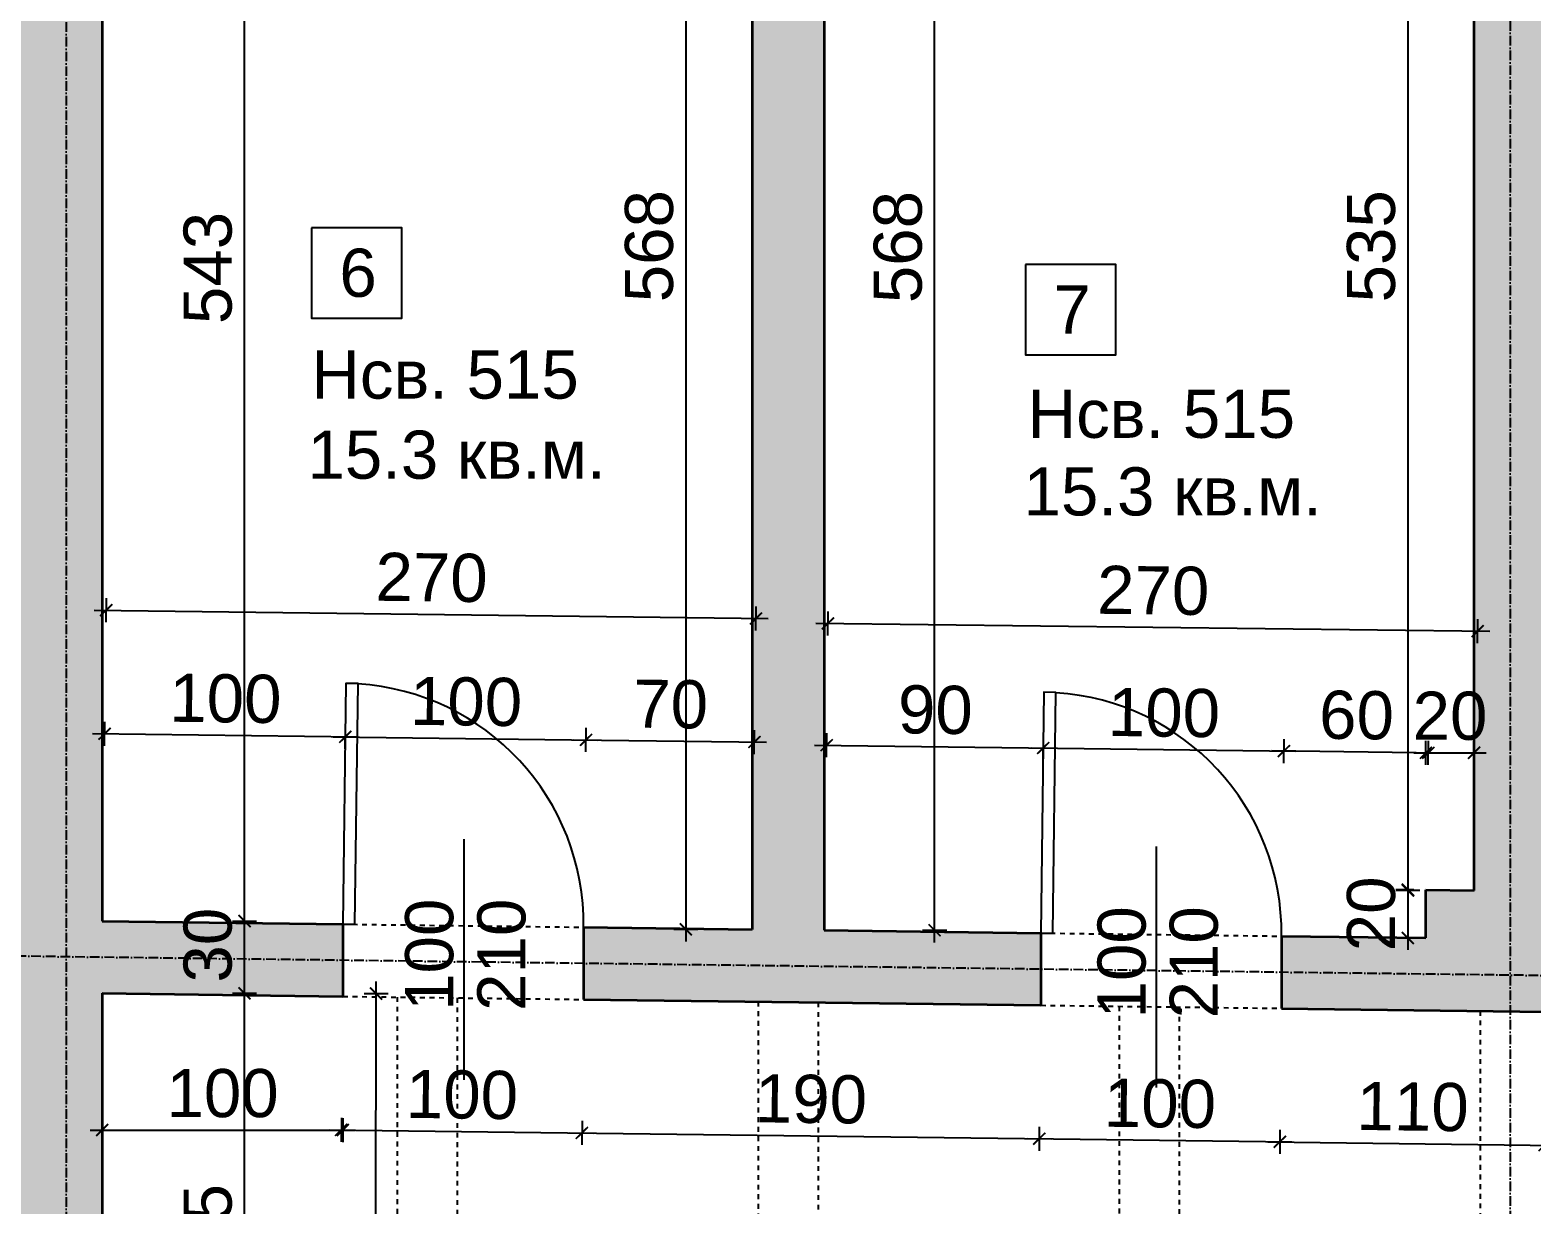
# Model space of a CAD drawing. Header units: inches. Extents: x -72385 to 39588, y -6525 to 66685.
# Drawn here: x -47170 to -46546, y 9341 to 9829 of the extents above; entities that cross this region are included whole.
import ezdxf

# ---------------------------------------------------------------- set-up
doc = ezdxf.new("R2010")
doc.units = ezdxf.units.IN
doc.header["$MEASUREMENT"] = 0
doc.linetypes.add('DashDot', pattern=[0.6, 0.4, -0.1, 0, -0.1])
doc.linetypes.add('Hidden', pattern=[0.4, 0.2, -0.2])
for name, color, linetype, lineweight in [('Врати', 251, 'Continuous', 25), ('Надписи Hсв', 252, 'Continuous', 25), ('Надписи врати', 252, 'Continuous', 25), ('Надписи коти вътрешни', 252, 'Continuous', 25), ('Надписи номера на пом.', 252, 'Continuous', 25), ('Надписи площ', 252, 'Continuous', 25), ('Оси', 252, 'DashDot', 25), ('Пунктир', 253, 'Hidden', 25), ('Разрезни линии', 7, 'Continuous', 35), ('Щрих стени', 254, 'Continuous', 25)]:
    doc.layers.add(name, color=color, linetype=linetype, lineweight=lineweight)
doc.styles.add('Arial Regular', font='arial.ttf')
doc.styles.get("Standard").update_dxf_attribs({"font": 'arial.ttf'})
doc.dimstyles.new('Annotative', dxfattribs={"dimscale": 0, "dimtxt": 20, "dimasz": 5, "dimexe": 5, "dimexo": 5, "dimgap": 5, "dimtad": 1, "dimdec": 0, "dimzin": 0, "dimdsep": 46, "dimtxsty": 'Standard', "dimblk": 'ARCHTICK', "dimcen": 5, "dimdle": 5, "dimadec": 0, "dimazin": 0, "dimtfac": 1, "dimtdec": 0, "dimtofl": 0, "dimtmove": 0, "dimatfit": 3, "dimldrblk": 'ARCHTICK', "dimfxl": 5, "dimfxlon": 1, "dimtolj": 1, "dimtzin": 0, "dimarcsym": 1})

# ---------------------------------------------------------------- blocks, each defined once
blk = doc.blocks.new('_ArchTick')
at = {"color": 0, "linetype": 'ByBlock', "const_width": 0.15}
blk.add_lwpolyline([(-0.5, -0.5), (0.5, 0.5)], dxfattribs=at)
blk = doc.blocks.new('*D1274')
at = {"layer": 'Defpoints', "color": 0, "ltscale": 50, "transparency": 16777216}
for p in [(-46868.19, 9584.73), (-47139.84, 9459.03), (-46869.84, 9455.59)]:
    blk.add_point(p, dxfattribs=at)
at = {"layer": 'Надписи коти вътрешни', "color": 0, "lineweight": -2, "ltscale": 50, "transparency": 16777216}
for p, q in [((-47138.26, 9583.17), (-47138.13, 9593.17)), ((-47143.19, 9588.24), (-46863.19, 9584.67)), ((-46868.26, 9579.73), (-46868.13, 9589.73))]:
    blk.add_line(p, q, dxfattribs=at)
at = {"layer": 'Надписи коти вътрешни', "color": 0, "lineweight": -2, "ltscale": 50, "transparency": 16777216, "xscale": 5, "yscale": 5, "zscale": 5}
for p, rotation in [((-47138.19, 9588.17), 179.2706286525478), ((-46868.19, 9584.73), 359.2706286525477)]:
    blk.add_blockref('_ArchTick', p, dxfattribs=dict(at, rotation=rotation))
at = {"layer": 'Надписи коти вътрешни', "color": 0, "ltscale": 50, "transparency": 16777216, "insert": (-47003, 9601.66), "char_height": 20, "attachment_point": 5, "rotation": 359.27063}
blk.add_mtext('\\A1;270', dxfattribs=at)
blk = doc.blocks.new('*D1275')
at = {"layer": 'Defpoints', "color": 0, "ltscale": 50, "transparency": 16777216}
for p in [(-47038.84, 9535.56), (-47139.84, 9459.03), (-47039.84, 9457.75)]:
    blk.add_point(p, dxfattribs=at)
at = {"layer": 'Надписи коти вътрешни', "color": 0, "lineweight": -2, "ltscale": 50, "transparency": 16777216}
for p, q in [((-47138.91, 9531.84), (-47138.78, 9541.84)), ((-47143.84, 9536.9), (-47033.84, 9535.5)), ((-47038.91, 9530.56), (-47038.78, 9540.56))]:
    blk.add_line(p, q, dxfattribs=at)
at = {"layer": 'Надписи коти вътрешни', "color": 0, "lineweight": -2, "ltscale": 50, "transparency": 16777216, "xscale": 5, "yscale": 5, "zscale": 5}
for p, rotation in [((-47138.84, 9536.84), 179.267843576227), ((-47038.84, 9535.56), 359.267843576227)]:
    blk.add_blockref('_ArchTick', p, dxfattribs=dict(at, rotation=rotation))
at = {"layer": 'Надписи коти вътрешни', "color": 0, "ltscale": 50, "transparency": 16777216, "insert": (-47088.65, 9551.41), "char_height": 20, "attachment_point": 5, "rotation": 359.26784}
blk.add_mtext('\\A1;100', dxfattribs=at)
blk = doc.blocks.new('*D1276')
at = {"layer": 'Defpoints', "color": 0, "ltscale": 50, "transparency": 16777216}
for p in [(-46938.85, 9534.29), (-47039.84, 9457.75), (-46939.84, 9456.48)]:
    blk.add_point(p, dxfattribs=at)
at = {"layer": 'Надписи коти вътрешни', "color": 0, "lineweight": -2, "ltscale": 50, "transparency": 16777216}
for p, q in [((-47043.85, 9535.62), (-46933.85, 9534.22)), ((-47038.91, 9530.56), (-47038.78, 9540.56)), ((-46938.91, 9529.29), (-46938.78, 9539.29))]:
    blk.add_line(p, q, dxfattribs=at)
at = {"layer": 'Надписи коти вътрешни', "color": 0, "lineweight": -2, "ltscale": 50, "transparency": 16777216, "xscale": 5, "yscale": 5, "zscale": 5}
for p, rotation in [((-47038.85, 9535.56), 179.2706286528736), ((-46938.85, 9534.29), 359.2706286528736)]:
    blk.add_blockref('_ArchTick', p, dxfattribs=dict(at, rotation=rotation))
at = {"layer": 'Надписи коти вътрешни', "color": 0, "ltscale": 50, "transparency": 16777216, "insert": (-46988.65, 9550.13), "char_height": 20, "attachment_point": 5, "rotation": 359.27063}
blk.add_mtext('\\A1;100', dxfattribs=at)
blk = doc.blocks.new('*D1277')
at = {"layer": 'Defpoints', "color": 0, "ltscale": 50, "transparency": 16777216}
for p in [(-46868.85, 9533.4), (-46939.84, 9456.48), (-46869.84, 9455.59)]:
    blk.add_point(p, dxfattribs=at)
at = {"layer": 'Надписи коти вътрешни', "color": 0, "lineweight": -2, "ltscale": 50, "transparency": 16777216}
for p, q in [((-46938.91, 9529.29), (-46938.78, 9539.29)), ((-46868.91, 9528.4), (-46868.78, 9538.4)), ((-46943.85, 9534.35), (-46863.85, 9533.33))]:
    blk.add_line(p, q, dxfattribs=at)
at = {"layer": 'Надписи коти вътрешни', "color": 0, "lineweight": -2, "ltscale": 50, "transparency": 16777216, "xscale": 5, "yscale": 5, "zscale": 5}
for p, rotation in [((-46938.85, 9534.29), 179.2706286520816), ((-46868.85, 9533.4), 359.2706286520816)]:
    blk.add_blockref('_ArchTick', p, dxfattribs=dict(at, rotation=rotation))
at = {"layer": 'Надписи коти вътрешни', "color": 0, "ltscale": 50, "transparency": 16777216, "insert": (-46903.65, 9549.05), "char_height": 20, "attachment_point": 5, "rotation": 359.27063}
blk.add_mtext('\\A1;70', dxfattribs=at)
blk = doc.blocks.new('*D1278')
at = {"layer": 'Defpoints', "color": 0, "ltscale": 50, "transparency": 16777216}
for p in [(-46748.86, 9530.94), (-46839.84, 9455.21), (-46749.84, 9454.06)]:
    blk.add_point(p, dxfattribs=at)
at = {"layer": 'Надписи коти вътрешни', "color": 0, "lineweight": -2, "ltscale": 50, "transparency": 16777216}
for p, q in [((-46838.92, 9527.08), (-46838.8, 9537.08)), ((-46748.92, 9525.94), (-46748.8, 9535.93)), ((-46843.86, 9532.14), (-46743.86, 9530.87))]:
    blk.add_line(p, q, dxfattribs=at)
at = {"layer": 'Надписи коти вътрешни', "color": 0, "lineweight": -2, "ltscale": 50, "transparency": 16777216, "xscale": 5, "yscale": 5, "zscale": 5}
for p, rotation in [((-46838.86, 9532.08), 179.2706286525462), ((-46748.86, 9530.94), 359.2706286525462)]:
    blk.add_blockref('_ArchTick', p, dxfattribs=dict(at, rotation=rotation))
at = {"layer": 'Надписи коти вътрешни', "color": 0, "ltscale": 50, "transparency": 16777216, "insert": (-46793.67, 9546.72), "char_height": 20, "attachment_point": 5, "rotation": 359.27063}
blk.add_mtext('\\A1;90', dxfattribs=at)
blk = doc.blocks.new('*D1279')
at = {"layer": 'Defpoints', "color": 0, "ltscale": 50, "transparency": 16777216}
for p in [(-46648.87, 9529.66), (-46749.84, 9454.06), (-46649.85, 9452.79)]:
    blk.add_point(p, dxfattribs=at)
at = {"layer": 'Надписи коти вътрешни', "color": 0, "lineweight": -2, "ltscale": 50, "transparency": 16777216}
for p, q in [((-46748.92, 9525.94), (-46748.8, 9535.93)), ((-46753.86, 9531), (-46643.87, 9529.6)), ((-46648.93, 9524.66), (-46648.8, 9534.66))]:
    blk.add_line(p, q, dxfattribs=at)
at = {"layer": 'Надписи коти вътрешни', "color": 0, "lineweight": -2, "ltscale": 50, "transparency": 16777216, "xscale": 5, "yscale": 5, "zscale": 5}
for p, rotation in [((-46748.86, 9530.94), 179.2706276494458), ((-46648.87, 9529.66), 359.2706276494458)]:
    blk.add_blockref('_ArchTick', p, dxfattribs=dict(at, rotation=rotation))
at = {"layer": 'Надписи коти вътрешни', "color": 0, "ltscale": 50, "transparency": 16777216, "insert": (-46698.67, 9545.51), "char_height": 20, "attachment_point": 5, "rotation": 359.27063}
blk.add_mtext('\\A1;100', dxfattribs=at)
blk = doc.blocks.new('*D1280')
at = {"layer": 'Defpoints', "color": 0, "ltscale": 50, "transparency": 16777216}
for p in [(-46648.86, 9529.66), (-46649.84, 9452.79), (-46589.84, 9452.03)]:
    blk.add_point(p, dxfattribs=at)
at = {"layer": 'Надписи коти вътрешни', "color": 0, "lineweight": -2, "ltscale": 50, "transparency": 16777216}
for p, q in [((-46583.86, 9528.83), (-46653.86, 9529.73)), ((-46648.92, 9524.66), (-46648.8, 9534.66)), ((-46588.92, 9523.9), (-46588.8, 9533.9))]:
    blk.add_line(p, q, dxfattribs=at)
at = {"layer": 'Надписи коти вътрешни', "color": 0, "lineweight": -2, "ltscale": 50, "transparency": 16777216, "xscale": 5, "yscale": 5, "zscale": 5}
for p, rotation in [((-46648.86, 9529.66), 179.2706286525496), ((-46588.86, 9528.9), 359.2706286525496)]:
    blk.add_blockref('_ArchTick', p, dxfattribs=dict(at, rotation=rotation))
at = {"layer": 'Надписи коти вътрешни', "color": 0, "ltscale": 50, "transparency": 16777216, "insert": (-46618.67, 9544.49), "char_height": 20, "attachment_point": 5, "rotation": 359.27063}
blk.add_mtext('\\A1;60', dxfattribs=at)
blk = doc.blocks.new('*D1281')
at = {"layer": 'Defpoints', "color": 0, "ltscale": 50, "transparency": 16777216}
for p in [(-46569.84, 9528.97), (-46589.84, 9472.03), (-46569.84, 9471.77)]:
    blk.add_point(p, dxfattribs=at)
at = {"layer": 'Надписи коти вътрешни', "color": 0, "lineweight": -2, "ltscale": 50, "transparency": 16777216}
for p, q in [((-46589.84, 9523.97), (-46589.84, 9533.97)), ((-46569.84, 9523.97), (-46569.84, 9533.97)), ((-46594.84, 9528.97), (-46564.84, 9528.97))]:
    blk.add_line(p, q, dxfattribs=at)
at = {"layer": 'Надписи коти вътрешни', "color": 0, "lineweight": -2, "ltscale": 50, "transparency": 16777216, "xscale": 5, "yscale": 5, "zscale": 5, "rotation": 180}
blk.add_blockref('_ArchTick', (-46589.84, 9528.97), dxfattribs=at)
at = {"layer": 'Надписи коти вътрешни', "color": 0, "lineweight": -2, "ltscale": 50, "transparency": 16777216, "xscale": 5, "yscale": 5, "zscale": 5}
blk.add_blockref('_ArchTick', (-46569.84, 9528.97), dxfattribs=at)
at = {"layer": 'Надписи коти вътрешни', "color": 0, "ltscale": 50, "transparency": 16777216, "insert": (-46579.84, 9544.18), "char_height": 20, "attachment_point": 5}
blk.add_mtext('\\A1;20', dxfattribs=at)
blk = doc.blocks.new('*D1283')
at = {"layer": 'Defpoints', "color": 0, "ltscale": 50, "transparency": 16777216}
for p in [(-46568.34, 9579.47), (-46839.84, 9455.21), (-46569.84, 9452.03)]:
    blk.add_point(p, dxfattribs=at)
at = {"layer": 'Надписи коти вътрешни', "color": 0, "lineweight": -2, "ltscale": 50, "transparency": 16777216}
for p, q in [((-46838.39, 9577.65), (-46838.28, 9587.65)), ((-46843.34, 9582.71), (-46563.34, 9579.41)), ((-46568.39, 9574.47), (-46568.28, 9584.47))]:
    blk.add_line(p, q, dxfattribs=at)
at = {"layer": 'Надписи коти вътрешни', "color": 0, "lineweight": -2, "ltscale": 50, "transparency": 16777216, "xscale": 5, "yscale": 5, "zscale": 5}
for p, rotation in [((-46838.34, 9582.65), 179.324760702225), ((-46568.34, 9579.47), 359.324760702225)]:
    blk.add_blockref('_ArchTick', p, dxfattribs=dict(at, rotation=rotation))
at = {"layer": 'Надписи коти вътрешни', "color": 0, "ltscale": 50, "transparency": 16777216, "insert": (-46703.16, 9596.27), "char_height": 20, "attachment_point": 5, "rotation": 359.32476}
blk.add_mtext('\\A1;270', dxfattribs=at)
blk = doc.blocks.new('*D8092')
at = {"layer": 'Defpoints', "color": 0, "ltscale": 50, "transparency": 16777216}
for p in [(-47139.84, 10001.57), (-47080.71, 10001.57), (-47139.84, 9459.03)]:
    blk.add_point(p, dxfattribs=at)
at = {"layer": 'Надписи коти вътрешни', "color": 0, "lineweight": -2, "ltscale": 50, "transparency": 16777216}
for p, q in [((-47080.71, 9454.03), (-47080.71, 10006.57)), ((-47085.71, 10001.57), (-47075.71, 10001.57)), ((-47085.71, 9459.03), (-47075.71, 9459.03))]:
    blk.add_line(p, q, dxfattribs=at)
at = {"layer": 'Надписи коти вътрешни', "color": 0, "lineweight": -2, "ltscale": 50, "transparency": 16777216, "xscale": 5, "yscale": 5, "zscale": 5}
for p, rotation in [((-47080.71, 10001.57), 90), ((-47080.71, 9459.03), 270)]:
    blk.add_blockref('_ArchTick', p, dxfattribs=dict(at, rotation=rotation))
at = {"layer": 'Надписи коти вътрешни', "color": 0, "ltscale": 50, "transparency": 16777216, "insert": (-47095.92, 9730.3), "char_height": 20, "attachment_point": 5, "rotation": 90}
blk.add_mtext('\\A1;543', dxfattribs=at)
blk = doc.blocks.new('*D1284')
at = {"layer": 'Defpoints', "color": 0, "ltscale": 50, "transparency": 16777216}
for p in [(-46869.84, 10023.14), (-46897.34, 9455.59), (-46869.84, 9455.59)]:
    blk.add_point(p, dxfattribs=at)
at = {"layer": 'Надписи коти вътрешни', "color": 0, "lineweight": -2, "ltscale": 50, "transparency": 16777216}
for p, q in [((-46892.34, 10023.14), (-46902.34, 10023.14)), ((-46897.34, 10028.14), (-46897.34, 9450.59)), ((-46892.34, 9455.59), (-46902.34, 9455.59))]:
    blk.add_line(p, q, dxfattribs=at)
at = {"layer": 'Надписи коти вътрешни', "color": 0, "lineweight": -2, "ltscale": 50, "transparency": 16777216, "xscale": 5, "yscale": 5, "zscale": 5}
for p, rotation in [((-46897.34, 10023.14), 90), ((-46897.34, 9455.59), 270)]:
    blk.add_blockref('_ArchTick', p, dxfattribs=dict(at, rotation=rotation))
at = {"layer": 'Надписи коти вътрешни', "color": 0, "ltscale": 50, "transparency": 16777216, "insert": (-46912.55, 9739.36), "char_height": 20, "attachment_point": 5, "rotation": 90}
blk.add_mtext('\\A1;568', dxfattribs=at)
blk = doc.blocks.new('*D1285')
at = {"layer": 'Defpoints', "color": 0, "ltscale": 50, "transparency": 16777216}
for p in [(-46839.84, 10022.75), (-46793.97, 10022.75), (-46839.84, 9455.21)]:
    blk.add_point(p, dxfattribs=at)
at = {"layer": 'Надписи коти вътрешни', "color": 0, "lineweight": -2, "ltscale": 50, "transparency": 16777216}
for p, q in [((-46798.97, 10022.75), (-46788.97, 10022.75)), ((-46793.97, 9450.21), (-46793.97, 10027.75)), ((-46798.97, 9455.21), (-46788.97, 9455.21))]:
    blk.add_line(p, q, dxfattribs=at)
at = {"layer": 'Надписи коти вътрешни', "color": 0, "lineweight": -2, "ltscale": 50, "transparency": 16777216, "xscale": 5, "yscale": 5, "zscale": 5}
for p, rotation in [((-46793.97, 10022.75), 90), ((-46793.97, 9455.21), 270)]:
    blk.add_blockref('_ArchTick', p, dxfattribs=dict(at, rotation=rotation))
at = {"layer": 'Надписи коти вътрешни', "color": 0, "ltscale": 50, "transparency": 16777216, "insert": (-46809.18, 9738.98), "char_height": 20, "attachment_point": 5, "rotation": 90}
blk.add_mtext('\\A1;568', dxfattribs=at)
blk = doc.blocks.new('*D1286')
at = {"layer": 'Defpoints', "color": 0, "ltscale": 50, "transparency": 16777216}
for p in [(-46571.09, 10006.83), (-46597.34, 9471.77), (-46569.84, 9471.77)]:
    blk.add_point(p, dxfattribs=at)
at = {"layer": 'Надписи коти вътрешни', "color": 0, "lineweight": -2, "ltscale": 50, "transparency": 16777216}
for p, q in [((-46597.34, 10011.83), (-46597.34, 9466.77)), ((-46592.34, 10006.83), (-46602.34, 10006.83)), ((-46592.34, 9471.77), (-46602.34, 9471.77))]:
    blk.add_line(p, q, dxfattribs=at)
at = {"layer": 'Надписи коти вътрешни', "color": 0, "lineweight": -2, "ltscale": 50, "transparency": 16777216, "xscale": 5, "yscale": 5, "zscale": 5}
for p, rotation in [((-46597.34, 10006.83), 90), ((-46597.34, 9471.77), 270)]:
    blk.add_blockref('_ArchTick', p, dxfattribs=dict(at, rotation=rotation))
at = {"layer": 'Надписи коти вътрешни', "color": 0, "ltscale": 50, "transparency": 16777216, "insert": (-46612.56, 9739.3), "char_height": 20, "attachment_point": 5, "rotation": 90}
blk.add_mtext('\\A1;535', dxfattribs=at)
blk = doc.blocks.new('*D1282')
at = {"layer": 'Defpoints', "color": 0, "ltscale": 50, "transparency": 16777216}
for p in [(-46589.84, 9472.03), (-46597.34, 9452.03), (-46589.84, 9452.03)]:
    blk.add_point(p, dxfattribs=at)
at = {"layer": 'Надписи коти вътрешни', "color": 0, "lineweight": -2, "ltscale": 50, "transparency": 16777216}
for p, q in [((-46597.34, 9477.03), (-46597.34, 9447.03)), ((-46594.84, 9472.03), (-46602.34, 9472.03)), ((-46594.84, 9452.03), (-46602.34, 9452.03))]:
    blk.add_line(p, q, dxfattribs=at)
at = {"layer": 'Надписи коти вътрешни', "color": 0, "lineweight": -2, "ltscale": 50, "transparency": 16777216, "xscale": 5, "yscale": 5, "zscale": 5}
for p, rotation in [((-46597.34, 9472.03), 90), ((-46597.34, 9452.03), 270)]:
    blk.add_blockref('_ArchTick', p, dxfattribs=dict(at, rotation=rotation))
at = {"layer": 'Надписи коти вътрешни', "color": 0, "ltscale": 50, "transparency": 16777216, "insert": (-46612.55, 9462.03), "char_height": 20, "attachment_point": 5, "rotation": 90}
blk.add_mtext('\\A1;20', dxfattribs=at)
blk = doc.blocks.new('*D8104')
at = {"layer": 'Defpoints', "color": 0, "ltscale": 50, "transparency": 16777216}
for p in [(-47139.84, 9429.03), (-47080.71, 9429.03), (-47139.84, 9224.01)]:
    blk.add_point(p, dxfattribs=at)
at = {"layer": 'Надписи коти вътрешни', "color": 0, "lineweight": -2, "ltscale": 50, "transparency": 16777216}
for p, q in [((-47080.71, 9219.01), (-47080.71, 9434.03)), ((-47085.71, 9429.03), (-47075.71, 9429.03)), ((-47085.71, 9224.01), (-47075.71, 9224.01))]:
    blk.add_line(p, q, dxfattribs=at)
at = {"layer": 'Надписи коти вътрешни', "color": 0, "lineweight": -2, "ltscale": 50, "transparency": 16777216, "xscale": 5, "yscale": 5, "zscale": 5}
for p, rotation in [((-47080.71, 9429.03), 90), ((-47080.71, 9224.01), 270)]:
    blk.add_blockref('_ArchTick', p, dxfattribs=dict(at, rotation=rotation))
at = {"layer": 'Надписи коти вътрешни', "color": 0, "ltscale": 50, "transparency": 16777216, "insert": (-47095.92, 9326.52), "char_height": 20, "attachment_point": 5, "rotation": 90}
blk.add_mtext('\\A1;205', dxfattribs=at)
blk = doc.blocks.new('*D1366')
at = {"layer": 'Defpoints', "color": 0, "ltscale": 50, "transparency": 16777216}
for p in [(-47139.84, 9429.03), (-47039.84, 9427.75), (-47039.84, 9372.25)]:
    blk.add_point(p, dxfattribs=at)
at = {"layer": 'Надписи коти вътрешни', "color": 0, "lineweight": -2, "ltscale": 50, "transparency": 16777216}
for p, q in [((-47139.84, 9377.25), (-47139.84, 9367.25)), ((-47039.84, 9377.25), (-47039.84, 9367.25)), ((-47144.84, 9372.25), (-47034.84, 9372.25))]:
    blk.add_line(p, q, dxfattribs=at)
at = {"layer": 'Надписи коти вътрешни', "color": 0, "lineweight": -2, "ltscale": 50, "transparency": 16777216, "xscale": 5, "yscale": 5, "zscale": 5, "rotation": 180}
blk.add_blockref('_ArchTick', (-47139.84, 9372.25), dxfattribs=at)
at = {"layer": 'Надписи коти вътрешни', "color": 0, "lineweight": -2, "ltscale": 50, "transparency": 16777216, "xscale": 5, "yscale": 5, "zscale": 5}
blk.add_blockref('_ArchTick', (-47039.84, 9372.25), dxfattribs=at)
at = {"layer": 'Надписи коти вътрешни', "color": 0, "ltscale": 50, "transparency": 16777216, "insert": (-47089.84, 9387.46), "char_height": 20, "attachment_point": 5}
blk.add_mtext('\\A1;100', dxfattribs=at)
blk = doc.blocks.new('*D1367')
at = {"layer": 'Defpoints', "color": 0, "ltscale": 50, "transparency": 16777216}
for p in [(-47039.84, 9427.75), (-46939.84, 9426.48), (-46940.54, 9371.05)]:
    blk.add_point(p, dxfattribs=at)
at = {"layer": 'Надписи коти вътрешни', "color": 0, "lineweight": -2, "ltscale": 50, "transparency": 16777216}
for p, q in [((-47040.48, 9377.32), (-47040.61, 9367.32)), ((-46940.48, 9376.05), (-46940.61, 9366.05)), ((-47045.54, 9372.38), (-46935.54, 9370.98))]:
    blk.add_line(p, q, dxfattribs=at)
at = {"layer": 'Надписи коти вътрешни', "color": 0, "lineweight": -2, "ltscale": 50, "transparency": 16777216, "xscale": 5, "yscale": 5, "zscale": 5}
for p, rotation in [((-47040.54, 9372.32), 179.2706286525463), ((-46940.54, 9371.05), 359.2706286525462)]:
    blk.add_blockref('_ArchTick', p, dxfattribs=dict(at, rotation=rotation))
at = {"layer": 'Надписи коти вътрешни', "color": 0, "ltscale": 50, "transparency": 16777216, "insert": (-46990.35, 9386.89), "char_height": 20, "attachment_point": 5, "rotation": 359.27063}
blk.add_mtext('\\A1;100', dxfattribs=at)
blk = doc.blocks.new('*D1368')
at = {"layer": 'Defpoints', "color": 0, "ltscale": 50, "transparency": 16777216}
for p in [(-46939.84, 9426.48), (-46749.84, 9424.06), (-46750.54, 9368.63)]:
    blk.add_point(p, dxfattribs=at)
at = {"layer": 'Надписи коти вътрешни', "color": 0, "lineweight": -2, "ltscale": 50, "transparency": 16777216}
for p, q in [((-46940.48, 9376.05), (-46940.61, 9366.05)), ((-46750.48, 9373.63), (-46750.61, 9363.63)), ((-46945.54, 9371.11), (-46745.54, 9368.57))]:
    blk.add_line(p, q, dxfattribs=at)
at = {"layer": 'Надписи коти вътрешни', "color": 0, "lineweight": -2, "ltscale": 50, "transparency": 16777216, "xscale": 5, "yscale": 5, "zscale": 5}
for p, rotation in [((-46940.54, 9371.05), 179.2706286525463), ((-46750.54, 9368.63), 359.2706286525462)]:
    blk.add_blockref('_ArchTick', p, dxfattribs=dict(at, rotation=rotation))
at = {"layer": 'Надписи коти вътрешни', "color": 0, "ltscale": 50, "transparency": 16777216, "insert": (-46845.35, 9385.05), "char_height": 20, "attachment_point": 5, "rotation": 359.27063}
blk.add_mtext('\\A1;190', dxfattribs=at)
blk = doc.blocks.new('*D1377')
at = {"layer": 'Defpoints', "color": 0, "ltscale": 50, "transparency": 16777216}
for p in [(-46749.84, 9424.06), (-46649.84, 9422.79), (-46650.54, 9367.36)]:
    blk.add_point(p, dxfattribs=at)
at = {"layer": 'Надписи коти вътрешни', "color": 0, "lineweight": -2, "ltscale": 50, "transparency": 16777216}
for p, q in [((-46750.48, 9373.63), (-46750.61, 9363.63)), ((-46755.54, 9368.69), (-46645.54, 9367.29)), ((-46650.48, 9372.36), (-46650.61, 9362.36))]:
    blk.add_line(p, q, dxfattribs=at)
at = {"layer": 'Надписи коти вътрешни', "color": 0, "lineweight": -2, "ltscale": 50, "transparency": 16777216, "xscale": 5, "yscale": 5, "zscale": 5}
for p, rotation in [((-46750.54, 9368.63), 179.2706286525483), ((-46650.54, 9367.36), 359.2706286525483)]:
    blk.add_blockref('_ArchTick', p, dxfattribs=dict(at, rotation=rotation))
at = {"layer": 'Надписи коти вътрешни', "color": 0, "ltscale": 50, "transparency": 16777216, "insert": (-46700.35, 9383.2), "char_height": 20, "attachment_point": 5, "rotation": 359.27063}
blk.add_mtext('\\A1;100', dxfattribs=at)
blk = doc.blocks.new('*D1378')
at = {"layer": 'Defpoints', "color": 0, "ltscale": 50, "transparency": 16777216}
for p in [(-46649.84, 9422.79), (-46539.84, 9421.39), (-46540.54, 9365.96)]:
    blk.add_point(p, dxfattribs=at)
at = {"layer": 'Надписи коти вътрешни', "color": 0, "lineweight": -2, "ltscale": 50, "transparency": 16777216}
for p, q in [((-46655.54, 9367.42), (-46535.54, 9365.89)), ((-46650.48, 9372.36), (-46650.61, 9362.36)), ((-46540.48, 9370.96), (-46540.61, 9360.96))]:
    blk.add_line(p, q, dxfattribs=at)
at = {"layer": 'Надписи коти вътрешни', "color": 0, "lineweight": -2, "ltscale": 50, "transparency": 16777216, "xscale": 5, "yscale": 5, "zscale": 5}
for p, rotation in [((-46650.54, 9367.36), 179.2706286525482), ((-46540.54, 9365.96), 359.2706286525482)]:
    blk.add_blockref('_ArchTick', p, dxfattribs=dict(at, rotation=rotation))
at = {"layer": 'Надписи коти вътрешни', "color": 0, "ltscale": 50, "transparency": 16777216, "insert": (-46595.35, 9381.87), "char_height": 20, "attachment_point": 5, "rotation": 359.27063}
blk.add_mtext('\\A1;110', dxfattribs=at)
blk = doc.blocks.new('*D1370')
at = {"layer": 'Defpoints', "color": 0, "ltscale": 50, "transparency": 16777216}
for p in [(-47139.84, 9429.03), (-47026.03, 9428.94), (-47140.25, 8858.98)]:
    blk.add_point(p, dxfattribs=at)
at = {"layer": 'Надписи коти вътрешни', "color": 0, "lineweight": -2, "ltscale": 50, "transparency": 16777216}
for p, q in [((-47026.44, 8853.9), (-47026.03, 9433.94)), ((-47031.03, 9428.95), (-47021.03, 9428.94)), ((-47031.44, 8858.91), (-47021.44, 8858.9))]:
    blk.add_line(p, q, dxfattribs=at)
at = {"layer": 'Надписи коти вътрешни', "color": 0, "lineweight": -2, "ltscale": 50, "transparency": 16777216, "xscale": 5, "yscale": 5, "zscale": 5}
for p, rotation in [((-47026.03, 9428.94), 89.9589558169174), ((-47026.44, 8858.9), 269.9589558169174)]:
    blk.add_blockref('_ArchTick', p, dxfattribs=dict(at, rotation=rotation))
at = {"layer": 'Надписи коти вътрешни', "color": 0, "ltscale": 50, "transparency": 16777216, "insert": (-47041.44, 9143.93), "char_height": 20, "attachment_point": 5, "rotation": 89.95896}
blk.add_mtext('\\A1;570', dxfattribs=at)
blk = doc.blocks.new('*D8091')
at = {"layer": 'Defpoints', "color": 0, "ltscale": 10, "transparency": 16777216}
for p in [(-47139.84, 9459.03), (-47080.71, 9459.03), (-47139.84, 9429.03)]:
    blk.add_point(p, dxfattribs=at)
at = {"layer": 'Надписи коти вътрешни', "color": 0, "lineweight": -2, "ltscale": 10, "transparency": 16777216}
for p, q in [((-47080.71, 9424.03), (-47080.71, 9464.03)), ((-47085.71, 9459.03), (-47075.71, 9459.03)), ((-47085.71, 9429.03), (-47075.71, 9429.03))]:
    blk.add_line(p, q, dxfattribs=at)
at = {"layer": 'Надписи коти вътрешни', "color": 0, "lineweight": -2, "ltscale": 10, "transparency": 16777216, "xscale": 5, "yscale": 5, "zscale": 5}
for p, rotation in [((-47080.71, 9459.03), 90), ((-47080.71, 9429.03), 270)]:
    blk.add_blockref('_ArchTick', p, dxfattribs=dict(at, rotation=rotation))
at = {"layer": 'Надписи коти вътрешни', "color": 0, "ltscale": 10, "transparency": 16777216, "insert": (-47095.92, 9449.03), "char_height": 20, "attachment_point": 5, "rotation": 90}
blk.add_mtext('\\A1;30', dxfattribs=at)

msp = doc.modelspace()

# ---------------------------------------------------------------- hatches: boundary and pattern name
at = {"layer": 'Щрих стени', "ltscale": 10}
h = msp.add_hatch(color=256, dxfattribs=at)
h.dxf.hatch_style = 1
h.paths.add_polyline_path([(-47039.84, 9457.75), (-47139.84, 9459.03), (-47139.84, 10001.57), (-47137.34, 10001.54), (-47137.34, 10061.54), (-47202.34, 10062.37), (-47202.34, 9224.8), (-47139.84, 9224.01), (-47139.84, 9429.03), (-47039.84, 9427.75)])
h.paths.add_polyline_path([(-46749.84, 9454.06), (-46839.84, 9455.21), (-46839.84, 10022.75), (-46837.34, 10022.72), (-46837.34, 10057.73), (-46872.34, 10058.17), (-46872.34, 10023.17), (-46869.84, 10023.14), (-46869.84, 9455.59), (-46939.84, 9456.48), (-46939.84, 9426.48), (-46749.84, 9424.06)])
h.paths.add_polyline_path([(-46539.84, 10006.43), (-46537.34, 10006.4), (-46537.34, 10073.91), (-46572.34, 10074.35), (-46572.34, 10006.85), (-46569.84, 10006.82), (-46569.84, 9471.77), (-46589.84, 9472.03), (-46589.84, 9452.03), (-46649.84, 9452.79), (-46649.84, 9422.79), (-46539.84, 9421.39)])
h.paths.add_polyline_path([(-46339.84, 9448.84), (-46349.84, 9448.97), (-46349.84, 9814), (-46159.84, 9811.58), (-46159.84, 9446.55), (-46179.84, 9446.81), (-46179.84, 9416.8), (-46129.84, 9416.17), (-46129.84, 9841.2), (-46379.84, 9844.38), (-46379.84, 9419.35), (-46339.84, 9418.84)])
h.paths.add_polyline_path([(-46349.84, 10071.52), (-46379.84, 10071.9), (-46379.84, 10004.4), (-46349.84, 10004.02)])
h.paths.add_polyline_path([(-46129.84, 10068.72), (-46159.84, 10069.1), (-46159.84, 10001.6), (-46129.84, 10001.21)])
h.paths.add_polyline_path([(-45937.34, 10066.27), (-45972.34, 10066.72), (-45972.34, 9999.21), (-45969.84, 9999.18), (-45969.84, 9414.13), (-45909.84, 9413.37), (-45909.84, 9443.37), (-45919.84, 9443.5), (-45919.84, 9463.5), (-45939.84, 9463.75), (-45939.84, 9563.76), (-45909.84, 9563.38), (-45909.84, 9578.38), (-45939.84, 9578.76), (-45939.84, 9668.77), (-45804.84, 9667.05), (-45804.84, 9577.04), (-45809.84, 9577.11), (-45809.84, 9562.11), (-45804.84, 9562.04), (-45804.84, 9442.03), (-45809.84, 9442.1), (-45809.84, 9412.09), (-45779.84, 9411.71), (-45779.84, 9441.71), (-45789.84, 9441.84), (-45789.84, 9666.86), (-45779.84, 9666.73), (-45779.84, 9681.73), (-45939.84, 9683.77), (-45939.84, 9998.8), (-45937.34, 9998.76)])
h.paths.add_polyline_path([(-45549.84, 9438.79), (-45639.84, 9439.93), (-45639.84, 10007.48), (-45637.34, 10007.45), (-45637.34, 10042.45), (-45672.34, 10042.89), (-45672.34, 10007.89), (-45669.84, 10007.86), (-45669.84, 9680.33), (-45679.84, 9680.46), (-45679.84, 9665.46), (-45669.84, 9665.33), (-45669.84, 9440.31), (-45679.84, 9440.44), (-45679.84, 9410.44), (-45549.84, 9408.78)])
h.paths.add_polyline_path([(-45339.84, 8798.56), (-45319.84, 8798.31), (-45319.84, 8828.31), (-45339.84, 8828.56), (-45339.84, 9036.08), (-45369.84, 9036.46), (-45369.84, 8846.45), (-45389.84, 8846.7), (-45389.84, 8836.7), (-45449.84, 8837.46), (-45449.84, 8807.46), (-45369.84, 8806.44), (-45369.84, 8736.44), (-45429.84, 8737.2), (-45429.84, 8607.19), (-45369.84, 8606.43), (-45369.84, 8263.9), (-45372.34, 8203.93), (-45337.34, 8203.48), (-45337.34, 8263.49), (-45339.84, 8263.52)])
h.paths.add_polyline_path([(-45549.84, 8838.74), (-46049.84, 8845.1), (-46049.84, 8815.1), (-45972.34, 8814.11), (-45972.34, 8804.11), (-45937.34, 8803.67), (-45937.34, 8813.67), (-45669.84, 8810.26), (-45669.84, 8252.72), (-45672.34, 8207.75), (-45637.34, 8207.3), (-45637.34, 8252.3), (-45639.84, 8252.34), (-45639.84, 8809.88), (-45549.84, 8808.74)])
h.paths.add_polyline_path([(-46149.84, 8846.38), (-46649.84, 8852.74), (-46649.84, 8822.74), (-46592.34, 8822.01), (-46592.34, 8792), (-46537.34, 8791.3), (-46537.34, 8821.31), (-46149.84, 8816.37)])
h.paths.add_polyline_path([(-46749.84, 8854.01), (-46949.84, 8856.56), (-46949.84, 8826.56), (-46869.84, 8825.54), (-46869.84, 8267.99), (-46872.34, 8223.02), (-46837.34, 8222.58), (-46837.34, 8267.58), (-46839.84, 8267.61), (-46839.84, 8825.16), (-46749.84, 8824.01)])
h.paths.add_polyline_path([(-47049.84, 8857.83), (-47119.84, 8858.72), (-47119.84, 8868.73), (-47139.84, 8868.98), (-47139.84, 9064), (-47202.34, 9064.79), (-47202.34, 8849.77), (-47212.34, 8849.9), (-47212.34, 8829.9), (-47202.34, 8829.77), (-47202.34, 8227.22), (-47137.34, 8226.4), (-47137.34, 8286.4), (-47139.84, 8286.43), (-47139.84, 8828.98), (-47049.84, 8827.83)])
h.paths.add_polyline_path([(-46537.34, 8263.76), (-46572.34, 8264.21), (-46572.34, 8219.2), (-46537.34, 8218.76)])
h.paths.add_polyline_path([(-46237.34, 8299.95), (-46272.34, 8300.39), (-46272.34, 8215.38), (-46237.34, 8214.94)])
h.paths.add_polyline_path([(-45937.34, 8256.12), (-45972.34, 8256.57), (-45972.34, 8211.56), (-45937.34, 8211.12)], flags=17)

# ---------------------------------------------------------------- linework, layer by layer
at = {"layer": 'Врати', "ltscale": 50}
for points in [[(-47039.84, 9457.75), (-47034.84, 9457.69), (-47033.56, 9557.68), (-47038.56, 9557.74)], [(-46749.84, 9454.06), (-46744.84, 9454), (-46743.56, 9553.99), (-46748.56, 9554.05)]]:
    msp.add_lwpolyline(points, close=True, dxfattribs=at)
for centre in [(-47039.84, 9457.75), (-46749.84, 9454.06)]:
    msp.add_arc(centre, 100, 359.27063, 86.40464, dxfattribs=at)
at = {"layer": 'Надписи врати', "ltscale": 50}
for p, q in [((-46989.48, 9393.08), (-46989.48, 9493.08)), ((-46701.79, 9389.95), (-46701.79, 9489.95))]:
    msp.add_line(p, q, dxfattribs=at)
at = {"layer": 'Надписи номера на пом.', "ltscale": 50}
for points in [[(-47052.92, 9747.01), (-47052.92, 9709.51), (-47015.42, 9709.51), (-47015.42, 9747.01)], [(-46756.25, 9731.73), (-46756.25, 9694.23), (-46718.75, 9694.23), (-46718.75, 9731.73)]]:
    msp.add_lwpolyline(points, close=True, dxfattribs=at)
at = {"layer": 'Оси', "ltscale": 10}
for p, q in [((-46554.84, 10436.66), (-46554.84, 7836.45)), ((-39839.84, 9351.09), (-52699.84, 9514.81))]:
    msp.add_line(p, q, dxfattribs=at)
msp.add_lwpolyline([(-47134.84, 10444.04), (-47134.84, 10423.79), (-47154.84, 10424.04), (-47154.84, 7864.34), (-47134.84, 7864.09), (-47134.84, 7843.83)], dxfattribs=at)
at = {"layer": 'Пунктир', "ltscale": 10}
for p, q in [((-47039.84, 9457.75), (-46939.85, 9456.48)), ((-46749.84, 9454.06), (-46649.85, 9452.79)), ((-47039.84, 9427.75), (-46939.84, 9426.48)), ((-47017.34, 9427.47), (-47017.34, 8857.42)), ((-46992.34, 9427.15), (-46992.34, 8857.1)), ((-46867.34, 9425.56), (-46867.34, 8855.51)), ((-46842.34, 9425.24), (-46842.34, 8855.19)), ((-46749.84, 9424.06), (-46649.84, 9422.79)), ((-46717.34, 9423.65), (-46717.34, 8853.6)), ((-46692.34, 9423.33), (-46692.34, 8853.28)), ((-46567.34, 9421.74), (-46567.34, 8851.69))]:
    msp.add_line(p, q, dxfattribs=at)
at = {"layer": 'Разрезни линии', "ltscale": 50}
for p, q in [((-46869.84, 10023.14), (-46869.84, 9455.59)), ((-46839.84, 10022.75), (-46839.84, 9455.21)), ((-46569.84, 9471.77), (-46569.84, 10006.82)), ((-47139.84, 10001.57), (-47139.84, 9459.03)), ((-46589.84, 9472.03), (-46569.84, 9471.77)), ((-46589.84, 9452.03), (-46589.84, 9472.03)), ((-47139.84, 9459.03), (-47039.84, 9457.75)), ((-47039.84, 9457.75), (-47039.84, 9427.75)), ((-46939.84, 9456.48), (-46869.84, 9455.59)), ((-46939.84, 9456.48), (-46939.84, 9426.48)), ((-46839.84, 9455.21), (-46749.84, 9454.06)), ((-46749.84, 9454.06), (-46749.84, 9424.06)), ((-46649.84, 9452.79), (-46589.84, 9452.03)), ((-46649.84, 9452.79), (-46649.84, 9422.79)), ((-47139.84, 9429.03), (-47039.84, 9427.75)), ((-47139.84, 9429.03), (-47139.84, 9224.01)), ((-46939.84, 9426.48), (-46749.84, 9424.06)), ((-46649.84, 9422.79), (-46539.84, 9421.39))]:
    msp.add_line(p, q, dxfattribs=at)

# ---------------------------------------------------------------- texts
at = {"layer": 'Надписи Hсв', "ltscale": 100, "char_height": 20, "width": 180.4891, "attachment_point": 1, "style": 'Arial Regular'}
for insert in [(-47052.95, 9696.03), (-46755.34, 9679.74)]:
    msp.add_mtext('\\pxt8;Hсв. 515', dxfattribs=dict(at, insert=insert))
at = {"layer": 'Надписи врати', "ltscale": 100, "char_height": 20, "width": 180.4891, "attachment_point": 1, "rotation": 90, "style": 'Arial Regular'}
for s, insert in [('100', (-47013.99, 9421.74)), ('210', (-46983.99, 9421.74)), ('100', (-46726.31, 9418.61)), ('210', (-46696.31, 9418.61))]:
    msp.add_mtext(s, dxfattribs=dict(at, insert=insert))
at = {"layer": 'Надписи номера на пом.', "ltscale": 100, "char_height": 20, "width": 180.4891, "attachment_point": 1, "style": 'Arial Regular'}
for s, insert in [('\\pxqc;6', (-47123.77, 9738.32)), ('\\pxqc;7', (-46827.11, 9723.04))]:
    msp.add_mtext(s, dxfattribs=dict(at, insert=insert))
at = {"layer": 'Надписи площ', "ltscale": 100, "char_height": 20, "width": 180.4891, "attachment_point": 1, "style": 'Arial Regular'}
for insert in [(-47054.58, 9662.76), (-46757.03, 9647.51)]:
    msp.add_mtext('15.3 кв.м.', dxfattribs=dict(at, insert=insert))

# ---------------------------------------------------------------- dimensions: what is measured, and where the dimension line sits
at = {"layer": 'Надписи коти вътрешни', "ltscale": 50}
for base, p1, p2, picture, middle in [((-46897.34, 9455.59), (-46869.84, 10023.14), (-46869.84, 9455.59), '*D1284', (-46912.55, 9739.36)), ((-46793.97, 10022.75), (-46839.84, 9455.21), (-46839.84, 10022.75), '*D1285', (-46809.18, 9738.98)), ((-46597.34, 9471.77), (-46571.09, 10006.83), (-46569.84, 9471.77), '*D1286', (-46612.56, 9739.3)), ((-47080.71, 10001.57), (-47139.84, 9459.03), (-47139.84, 10001.57), '*D8092', (-47095.92, 9730.3)), ((-47080.71, 9429.03), (-47139.84, 9224.01), (-47139.84, 9429.03), '*D8104', (-47095.92, 9326.52))]:
    dim = msp.add_linear_dim(base=base, p1=p1, p2=p2, angle=90, dimstyle='Annotative', override={"dimscale": 0, "dimtix": 0, "dimtofl": 0, "dimtmove": 0, "dimatfit": 3}, dxfattribs=at)
    dim.commit()
    dim.dimension.update_dxf_attribs({"geometry": picture, "text_midpoint": middle})
for p1, p2, distance, picture, middle in [((-47139.84, 9459.03), (-46869.84, 9455.59), 129.15, '*D1274', (-47003, 9601.66)), ((-46839.84, 9455.21), (-46569.84, 9452.03), 127.45, '*D1283', (-46703.16, 9596.27)), ((-47139.84, 9459.03), (-47039.84, 9457.75), 77.82, '*D1275', (-47088.65, 9551.41)), ((-47039.84, 9457.75), (-46939.84, 9456.48), 77.81, '*D1276', (-46988.65, 9550.13)), ((-46939.84, 9456.48), (-46869.84, 9455.59), 77.81, '*D1277', (-46903.65, 9549.05)), ((-46839.84, 9455.21), (-46749.84, 9454.06), 76.88, '*D1278', (-46793.67, 9546.72)), ((-46749.84, 9454.06), (-46649.85, 9452.79), 76.88, '*D1279', (-46698.67, 9545.51)), ((-46589.84, 9452.03), (-46649.84, 9452.79), -76.88, '*D1280', (-46618.67, 9544.49)), ((-47140.25, 8858.98), (-47139.84, 9429.03), -113.81, '*D1370', (-47041.44, 9143.93)), ((-47039.84, 9427.75), (-46939.84, 9426.48), -55.44, '*D1367', (-46990.35, 9386.89)), ((-46939.84, 9426.48), (-46749.84, 9424.06), -55.44, '*D1368', (-46845.35, 9385.05)), ((-46749.84, 9424.06), (-46649.84, 9422.79), -55.44, '*D1377', (-46700.35, 9383.2)), ((-46649.84, 9422.79), (-46539.84, 9421.39), -55.44, '*D1378', (-46595.35, 9381.87))]:
    dim = msp.add_aligned_dim(p1=p1, p2=p2, distance=distance, dimstyle='Annotative', override={"dimscale": 0, "dimtix": 0, "dimtofl": 0, "dimtmove": 0, "dimatfit": 3}, dxfattribs=at)
    dim.commit()
    dim.dimension.update_dxf_attribs({"geometry": picture, "text_midpoint": middle})
dim = msp.add_linear_dim(base=(-46569.84, 9528.97), p1=(-46589.84, 9472.03), p2=(-46569.84, 9471.77), dimstyle='Annotative', override={"dimscale": 0, "dimtix": 0, "dimtofl": 0, "dimtmove": 0, "dimatfit": 3}, dxfattribs=at)
dim.commit()
dim.dimension.update_dxf_attribs({"geometry": '*D1281', "text_midpoint": (-46579.84, 9528.97), "dimtype": 128})
dim = msp.add_linear_dim(base=(-46597.34, 9452.03), p1=(-46589.84, 9472.03), p2=(-46589.84, 9452.03), angle=90, dimstyle='Annotative', override={"dimscale": 0, "dimtix": 0, "dimtofl": 0, "dimtmove": 0, "dimatfit": 3}, dxfattribs=at)
dim.commit()
dim.dimension.update_dxf_attribs({"geometry": '*D1282', "text_midpoint": (-46597.34, 9462.03), "dimtype": 128})
at = {"layer": 'Надписи коти вътрешни', "ltscale": 10}
dim = msp.add_linear_dim(base=(-47080.71, 9459.03), p1=(-47139.84, 9429.03), p2=(-47139.84, 9459.03), angle=90, dimstyle='Annotative', override={"dimscale": 0, "dimtix": 0, "dimtofl": 0, "dimtmove": 0, "dimatfit": 3}, dxfattribs=at)
dim.commit()
dim.dimension.update_dxf_attribs({"geometry": '*D8091', "text_midpoint": (-47080.71, 9449.03), "dimtype": 129})
at = {"layer": 'Надписи коти вътрешни', "ltscale": 50}
dim = msp.add_linear_dim(base=(-47039.84, 9372.25), p1=(-47139.84, 9429.03), p2=(-47039.84, 9427.75), dimstyle='Annotative', override={"dimscale": 0, "dimtix": 0, "dimtofl": 0, "dimtmove": 0, "dimatfit": 3}, dxfattribs=at)
dim.commit()
dim.dimension.update_dxf_attribs({"geometry": '*D1366', "text_midpoint": (-47089.84, 9387.46)})

doc.saveas('drawing.dxf')
